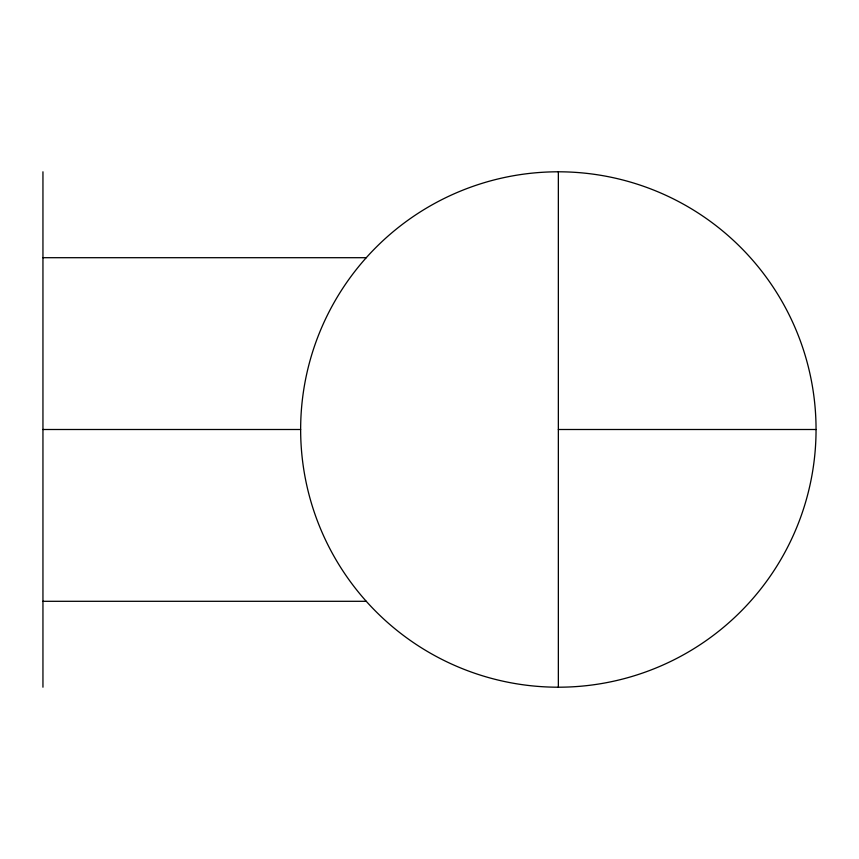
<?xml version="1.0" encoding="UTF-8"?>
<svg xmlns="http://www.w3.org/2000/svg" width="859" height="859" viewBox="0 0 859 859"><rect width="100%" height="100%" fill="white"/><g stroke="black" fill="none" stroke-linecap="round" stroke-linejoin="round"><path stroke-width="1.29" d="M42.95 257.7L366.278 257.7M42.95 429.5L300.65 429.5M558.35 429.5L816.05 429.5A257.7 257.7 0 0 0 429.5 206.321A257.7 257.7 0 0 0 429.5 652.679A257.7 257.7 0 0 0 816.05 429.5M42.95 601.3L366.278 601.3M558.35 171.8L558.35 687.2M42.95 171.8L42.95 687.2"/></g></svg>
